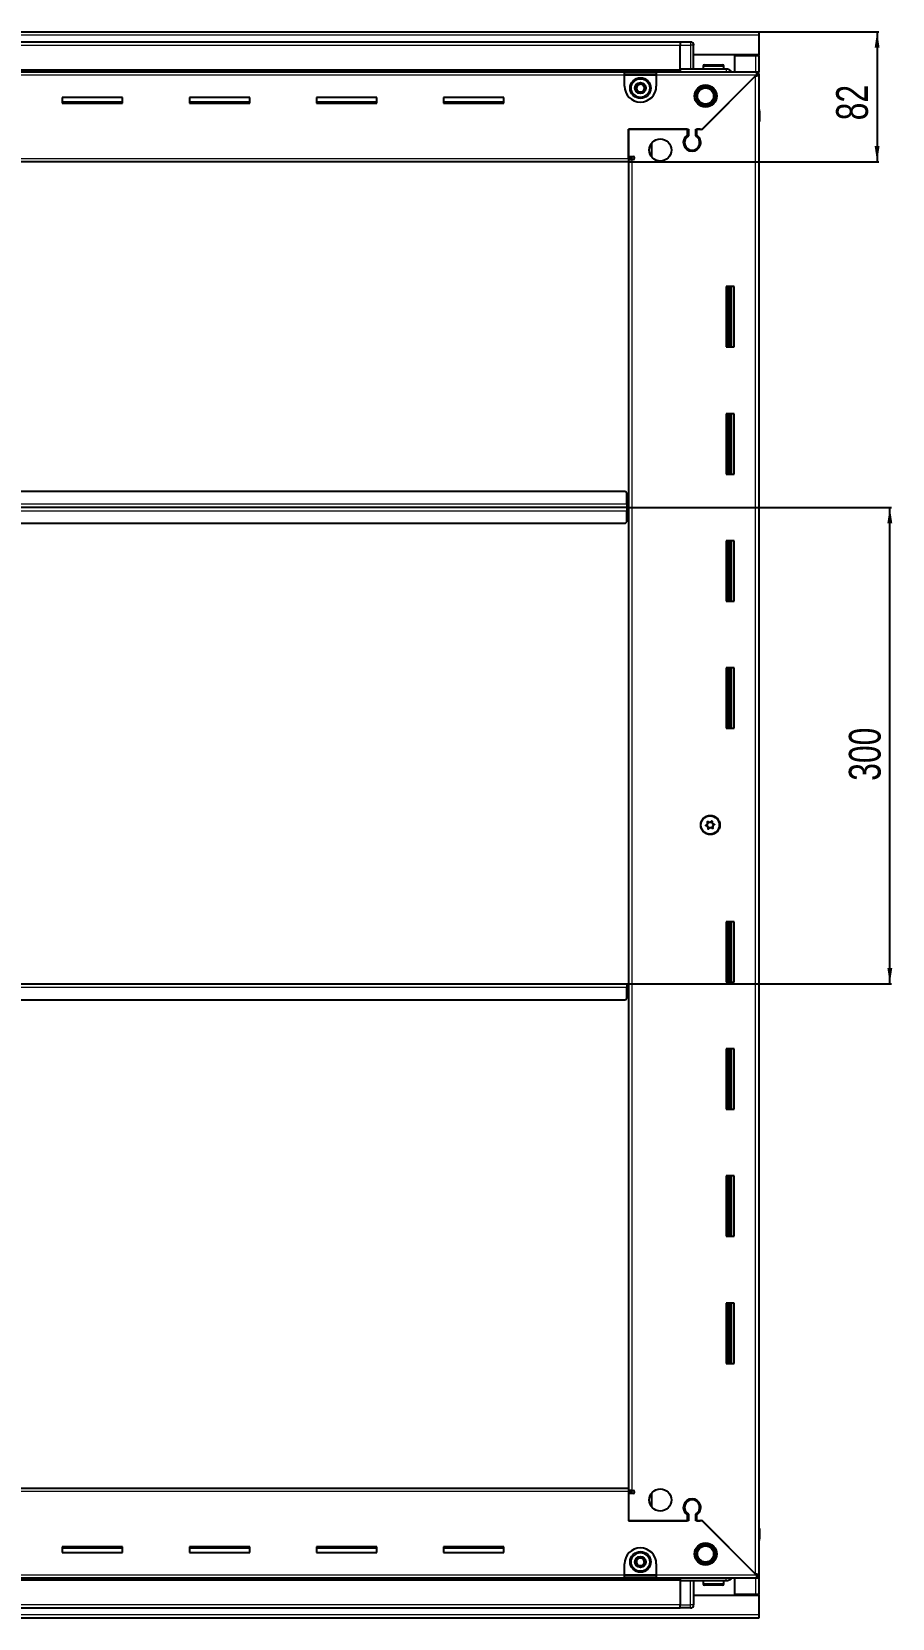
# Model space of a CAD drawing. Header units: millimetres. Extents: x -659 to 2951, y -1010 to 1465.
# Drawn here: x 2409 to 2951, y 274 to 1273 of the extents above; entities that cross this region are included whole.
import ezdxf

# ---------------------------------------------------------------- set-up
doc = ezdxf.new("R2010")
doc.units = ezdxf.units.MM
doc.layers.add('FORMAT', color=7, linetype='Continuous')
doc.styles.add('SLDTEXTSTYLE0', font='TXT', dxfattribs={"width": 0.75})
doc.dimstyles.new('SLDDIMSTYLE0', dxfattribs={"dimtxt": 20, "dimasz": 10, "dimexe": 0, "dimexo": 0.0625, "dimgap": 5, "dimtad": 2, "dimdec": 1, "dimrnd": 1e-09, "dimzin": 12, "dimdsep": 46, "dimtxsty": 'SLDTEXTSTYLE0', "dimsah": 1, "dimcen": 0.09, "dimadec": 0, "dimazin": 3, "dimtfac": 1, "dimtofl": 0, "dimtmove": 0, "dimatfit": 3, "dimfxl": 0, "dimfrac": 2, "dimtolj": 1, "dimtzin": 12, "dimarcsym": 0})

# ---------------------------------------------------------------- blocks, each defined once
blk = doc.blocks.new('_D_7')
at = {"layer": 'FORMAT'}
for p, q in [((2866.93, 1272.83), (2942.42, 1272.83)), ((2941.42, 1272.83), (2941.42, 1190.83)), ((2784.93, 1190.83), (2942.42, 1190.83))]:
    blk.add_line(p, q, dxfattribs=at)
for points in [[(2941.42, 1272.83), (2939.88, 1262.83), (2942.96, 1262.83)], [(2941.42, 1190.83), (2942.96, 1200.83), (2939.88, 1200.83)]]:
    blk.add_solid(points, dxfattribs=at)
at = {"layer": 'FORMAT', "insert": (2915.64, 1217.05), "char_height": 20, "attachment_point": 1, "rotation": 90, "style": 'SLDTEXTSTYLE0'}
blk.add_mtext('82', dxfattribs=at)
blk = doc.blocks.new('_D_8')
at = {"layer": 'FORMAT'}
for p, q in [((2783.93, 973.33), (2950.42, 973.33)), ((2949.42, 673.33), (2949.42, 973.33)), ((2783.93, 673.33), (2950.42, 673.33))]:
    blk.add_line(p, q, dxfattribs=at)
for points in [[(2949.42, 973.33), (2947.88, 963.33), (2950.96, 963.33)], [(2949.42, 673.33), (2950.96, 683.33), (2947.88, 683.33)]]:
    blk.add_solid(points, dxfattribs=at)
at = {"layer": 'FORMAT', "insert": (2923.64, 801.16), "char_height": 20, "attachment_point": 1, "rotation": 90, "style": 'SLDTEXTSTYLE0'}
blk.add_mtext('300', dxfattribs=at)

msp = doc.modelspace()

# ---------------------------------------------------------------- linework, layer by layer
at = {"color": 7, "linetype": 'Continuous', "lineweight": 25}
for p, q in [((1867.92, 1272.83), (2866.92, 1272.83)), ((2866.92, 1272.83), (2866.92, 1270.73)), ((2866.92, 1270.73), (2866.92, 1258.33)), ((2817.42, 1266.18), (1917.42, 1266.18)), ((2817.42, 1266.33), (2817.42, 1266.33)), ((2823.92, 1266.33), (2817.42, 1266.33)), ((2823.92, 1266.33), (2817.42, 1266.33)), ((2817.42, 1266.33), (2817.42, 1264.33)), ((2817.42, 1249.33), (2817.42, 1264.33)), ((2825.92, 1264.33), (2825.92, 1264.33)), ((2825.92, 1249.33), (2825.92, 1264.33)), ((2846.42, 1249.33), (2817.42, 1249.33)), ((2817.42, 1249.33), (2817.42, 1248.83)), ((2817.42, 1249.3), (2817.5, 1247.58)), ((2818.92, 1249.26), (2818.92, 1249.33)), ((2818.92, 1249.26), (2818.93, 1249.26)), ((2866.92, 1258.33), (2825.92, 1258.33)), ((2831.92, 1251.23), (2831.92, 1249.33)), ((2832.72, 1252.03), (2844.12, 1252.03)), ((2844.92, 1249.33), (2844.92, 1251.23)), ((2851.92, 1247.58), (2851.92, 1257.83)), ((2851.92, 1257.83), (2864.82, 1257.83)), ((2864.82, 1257.83), (2866.92, 1257.83)), ((2865.42, 1257.83), (2865.42, 1258.33)), ((2866.92, 1257.83), (2866.92, 1258.33)), ((2866.92, 1257.83), (2866.92, 1247.58)), ((1917.42, 1248.18), (2817.42, 1248.18)), ((1952.42, 1247.58), (2782.42, 1247.58)), ((2782.42, 1245.48), (2782.42, 1247.58)), ((2782.42, 1247.58), (2802.42, 1247.58)), ((2782.42, 1246.08), (2802.42, 1246.08)), ((2782.42, 1238.58), (2782.42, 1245.48)), ((2802.42, 1247.58), (2865.92, 1247.58)), ((2802.42, 1247.58), (2802.42, 1245.48)), ((2802.42, 1245.48), (2802.42, 1238.58)), ((2864.82, 1244.98), (2830.72, 1210.88)), ((2831.42, 1211.58), (2865.32, 1245.48)), ((2865.42, 1245.58), (2866.92, 1245.58)), ((2865.92, 1246.08), (2865.92, 1247.58)), ((2865.92, 1247.58), (2866.92, 1247.58)), ((2865.92, 1246.08), (2866.92, 1246.08)), ((2866.92, 1246.08), (2866.92, 1247.58)), ((2866.92, 1246.08), (2866.92, 1245.58)), ((2866.92, 1245.58), (2866.92, 301.08)), ((2466.42, 1231.33), (2428.42, 1231.33)), ((2428.42, 1231.33), (2428.42, 1227.83)), ((2466.42, 1227.83), (2466.42, 1231.33)), ((2546.42, 1231.33), (2508.42, 1231.33)), ((2508.42, 1231.33), (2508.42, 1227.83)), ((2546.42, 1227.83), (2546.42, 1231.33)), ((2626.42, 1231.33), (2588.42, 1231.33)), ((2588.42, 1231.33), (2588.42, 1227.83)), ((2626.42, 1227.83), (2626.42, 1231.33)), ((2706.42, 1231.33), (2668.42, 1231.33)), ((2668.42, 1231.33), (2668.42, 1227.83)), ((2706.42, 1227.83), (2706.42, 1231.33)), ((2466.42, 1228.58), (2428.42, 1228.58)), ((2428.42, 1227.83), (2466.42, 1227.83)), ((2546.42, 1228.58), (2508.42, 1228.58)), ((2508.42, 1227.83), (2546.42, 1227.83)), ((2626.42, 1228.58), (2588.42, 1228.58)), ((2588.42, 1227.83), (2626.42, 1227.83)), ((2706.42, 1228.58), (2668.42, 1228.58)), ((2668.42, 1227.83), (2706.42, 1227.83)), ((2866.92, 1224.15), (2866.92, 1224.15)), ((2867.42, 1222.83), (2867.42, 1216.33)), ((2867.42, 1216.33), (2867.42, 1222.83)), ((2784.92, 1211.58), (2784.92, 1194.33)), ((2821.92, 1211.58), (2784.92, 1211.58)), ((2784.92, 1211.58), (2822.62, 1211.58)), ((2784.92, 1192.93), (2784.92, 1211.58)), ((2821.92, 1211.58), (2821.92, 1207.69)), ((2822.62, 1211.58), (2822.62, 1207.29)), ((2827.22, 1211.58), (2831.42, 1211.58)), ((2827.22, 1207.29), (2827.22, 1211.58)), ((2830.02, 1211.58), (2827.92, 1211.58)), ((2827.92, 1207.69), (2827.92, 1211.58)), ((2830.72, 1210.88), (2830.02, 1211.58)), ((2866.92, 1216.33), (2867.42, 1216.33)), ((2867.27, 330.33), (2867.27, 1216.33)), ((2867.42, 1216.33), (2867.42, 1216.33)), ((2867.42, 1216.33), (2867.42, 1216.33)), ((2799.42, 1202.66), (2799.42, 1194)), ((2784.92, 1190.83), (1949.92, 1190.83)), ((2784.92, 1194.33), (2787.77, 1194.33)), ((2786.92, 1193.33), (2784.92, 1193.33)), ((2784.92, 1192.93), (2784.92, 1190.83)), ((2784.92, 1192.33), (2787.02, 1192.33)), ((2784.92, 1190.83), (2784.92, 355.83)), ((2786.92, 1192.33), (2786.92, 1193.33)), ((2787.77, 1192.33), (2787.02, 1192.33)), ((2826.92, 1198.72), (2826.92, 1197.96)), ((2846.42, 1112.33), (2846.42, 1074.33)), ((2851.42, 1112.33), (2846.42, 1112.33)), ((2847.45, 1112.33), (2847.45, 1074.33)), ((2847.48, 1112.33), (2847.48, 1074.33)), ((2849.27, 1112.33), (2849.27, 1074.33)), ((2851.42, 1074.33), (2851.42, 1112.33)), ((2846.42, 1074.33), (2851.42, 1074.33)), ((2846.42, 1032.33), (2846.42, 994.33)), ((2851.42, 1032.33), (2846.42, 1032.33)), ((2847.45, 1032.33), (2847.45, 994.33)), ((2847.48, 1032.33), (2847.48, 994.33)), ((2849.27, 1032.33), (2849.27, 994.33)), ((2851.42, 994.33), (2851.42, 1032.33)), ((2846.42, 994.33), (2851.42, 994.33)), ((2782.92, 983.33), (1951.92, 983.33)), ((2783.92, 982.33), (2782.92, 983.33)), ((2783.92, 975.43), (2783.92, 982.33)), ((2783.92, 973.33), (1950.92, 973.33)), ((2784.17, 976.18), (2783.92, 976.18)), ((2783.92, 975.43), (2783.92, 973.33)), ((2783.92, 973.33), (2783.92, 971.23)), ((2783.92, 964.33), (2783.92, 971.23)), ((2783.92, 970.48), (2784.17, 970.48)), ((2784.17, 973.33), (2784.17, 976.18)), ((2784.17, 970.48), (2784.17, 973.33)), ((2784.92, 973.33), (2784.17, 973.33)), ((1951.92, 963.33), (2782.92, 963.33)), ((2782.92, 963.33), (2783.92, 964.33)), ((2846.42, 952.33), (2846.42, 914.33)), ((2851.42, 952.33), (2846.42, 952.33)), ((2847.45, 952.33), (2847.45, 914.33)), ((2847.48, 952.33), (2847.48, 914.33)), ((2849.27, 952.33), (2849.27, 914.33)), ((2851.42, 914.33), (2851.42, 952.33)), ((2846.42, 914.33), (2851.42, 914.33)), ((2846.42, 872.33), (2846.42, 834.33)), ((2851.42, 872.33), (2846.42, 872.33)), ((2847.45, 872.33), (2847.45, 834.33)), ((2847.48, 872.33), (2847.48, 834.33)), ((2849.27, 872.33), (2849.27, 834.33)), ((2851.42, 834.33), (2851.42, 872.33)), ((2846.42, 834.33), (2851.42, 834.33)), ((2846.42, 712.33), (2846.42, 674.33)), ((2851.42, 712.33), (2846.42, 712.33)), ((2847.45, 712.33), (2847.45, 674.33)), ((2847.48, 712.33), (2847.48, 674.33)), ((2849.27, 712.33), (2849.27, 674.33)), ((2851.42, 674.33), (2851.42, 712.33)), ((1950.92, 673.33), (2783.92, 673.33)), ((2783.92, 673.33), (2783.92, 671.23)), ((2783.92, 664.33), (2783.92, 671.23)), ((2783.92, 670.48), (2784.17, 670.48)), ((2784.17, 670.48), (2784.17, 673.33)), ((2784.17, 673.33), (2784.92, 673.33)), ((2846.42, 674.33), (2851.42, 674.33)), ((1951.92, 663.33), (2782.92, 663.33)), ((2782.92, 663.33), (2783.92, 664.33)), ((2846.42, 632.33), (2846.42, 594.33)), ((2851.42, 632.33), (2846.42, 632.33)), ((2847.45, 632.33), (2847.45, 594.33)), ((2847.48, 632.33), (2847.48, 594.33)), ((2849.27, 632.33), (2849.27, 594.33)), ((2851.42, 594.33), (2851.42, 632.33)), ((2846.42, 594.33), (2851.42, 594.33)), ((2846.42, 552.33), (2846.42, 514.33)), ((2851.42, 552.33), (2846.42, 552.33)), ((2847.45, 552.33), (2847.45, 514.33)), ((2847.48, 552.33), (2847.48, 514.33)), ((2849.27, 552.33), (2849.27, 514.33)), ((2851.42, 514.33), (2851.42, 552.33)), ((2846.42, 514.33), (2851.42, 514.33)), ((2846.42, 472.33), (2846.42, 434.33)), ((2851.42, 472.33), (2846.42, 472.33)), ((2847.45, 472.33), (2847.45, 434.33)), ((2847.48, 472.33), (2847.48, 434.33)), ((2849.27, 472.33), (2849.27, 434.33)), ((2851.42, 434.33), (2851.42, 472.33)), ((2846.42, 434.33), (2851.42, 434.33)), ((1949.92, 355.83), (2784.92, 355.83)), ((2784.92, 355.83), (2784.92, 353.73)), ((2787.02, 354.33), (2784.92, 354.33)), ((2784.92, 353.73), (2784.92, 335.08)), ((2784.92, 353.33), (2786.92, 353.33)), ((2784.92, 352.33), (2784.92, 335.08)), ((2787.77, 352.33), (2784.92, 352.33)), ((2786.92, 353.33), (2786.92, 354.33)), ((2787.02, 354.33), (2787.77, 354.33)), ((2799.42, 352.66), (2799.42, 344)), ((2826.92, 348.7), (2826.92, 347.94)), ((2784.92, 335.08), (2821.92, 335.08)), ((2822.62, 335.08), (2784.92, 335.08)), ((2821.92, 338.97), (2821.92, 335.08)), ((2822.62, 339.37), (2822.62, 335.08)), ((2827.22, 335.08), (2827.22, 339.37)), ((2831.42, 335.08), (2827.22, 335.08)), ((2827.92, 335.08), (2827.92, 338.97)), ((2827.92, 335.08), (2830.02, 335.08)), ((2830.02, 335.08), (2830.72, 335.78)), ((2830.72, 335.78), (2864.82, 301.68)), ((2865.32, 301.18), (2831.42, 335.08)), ((2866.92, 330.33), (2867.42, 330.33)), ((2867.42, 330.33), (2867.42, 330.33)), ((2867.42, 323.83), (2867.42, 330.33)), ((2867.42, 330.33), (2867.42, 323.83)), ((2466.42, 318.83), (2428.42, 318.83)), ((2428.42, 318.83), (2428.42, 315.33)), ((2428.42, 318.08), (2466.42, 318.08)), ((2428.42, 315.33), (2466.42, 315.33)), ((2466.42, 315.33), (2466.42, 318.83)), ((2546.42, 318.83), (2508.42, 318.83)), ((2508.42, 318.83), (2508.42, 315.33)), ((2508.42, 318.08), (2546.42, 318.08)), ((2508.42, 315.33), (2546.42, 315.33)), ((2546.42, 315.33), (2546.42, 318.83)), ((2626.42, 318.83), (2588.42, 318.83)), ((2588.42, 318.83), (2588.42, 315.33)), ((2588.42, 318.08), (2626.42, 318.08)), ((2588.42, 315.33), (2626.42, 315.33)), ((2626.42, 315.33), (2626.42, 318.83)), ((2706.42, 318.83), (2668.42, 318.83)), ((2668.42, 318.83), (2668.42, 315.33)), ((2668.42, 318.08), (2706.42, 318.08)), ((2668.42, 315.33), (2706.42, 315.33)), ((2706.42, 315.33), (2706.42, 318.83)), ((2782.42, 301.18), (2782.42, 308.08)), ((2782.42, 299.08), (2782.42, 301.18)), ((2802.42, 300.58), (2782.42, 300.58)), ((2802.42, 308.08), (2802.42, 301.18)), ((2802.42, 301.18), (2802.42, 299.08)), ((2865.42, 301.08), (2866.92, 301.08)), ((2865.92, 300.58), (2865.92, 299.08)), ((2866.92, 300.58), (2865.92, 300.58)), ((2866.92, 301.08), (2866.92, 300.58)), ((2866.92, 300.58), (2866.92, 299.08)), ((2817.42, 298.48), (1917.42, 298.48)), ((2782.42, 299.08), (1952.42, 299.08)), ((2802.42, 299.08), (2782.42, 299.08)), ((2865.92, 299.08), (2802.42, 299.08)), ((2817.5, 299.08), (2817.42, 297.36)), ((2817.42, 297.33), (2817.42, 297.83)), ((2846.42, 297.33), (2817.42, 297.33)), ((2817.42, 297.33), (2817.42, 282.33)), ((2825.92, 297.33), (2825.92, 282.33)), ((2831.92, 297.33), (2831.92, 295.43)), ((2839.72, 294.63), (2832.72, 294.63)), ((2844.12, 294.63), (2839.72, 294.63)), ((2844.92, 295.43), (2844.92, 297.33)), ((2851.92, 288.83), (2851.92, 299.08)), ((2866.92, 299.08), (2865.92, 299.08)), ((2866.92, 299.08), (2866.92, 288.83)), ((1917.42, 280.48), (2817.42, 280.48)), ((2817.42, 280.33), (2817.42, 282.33)), ((2823.92, 280.33), (2817.42, 280.33)), ((2817.42, 280.33), (2817.42, 280.33)), ((2817.42, 280.33), (2817.42, 280.33)), ((2823.92, 280.33), (2817.42, 280.33)), ((2825.25, 280.83), (2825.25, 280.83)), ((2825.92, 288.33), (2866.92, 288.33)), ((2864.82, 288.83), (2851.92, 288.83)), ((2866.92, 288.83), (2864.82, 288.83)), ((2865.42, 288.33), (2865.42, 288.83)), ((2866.92, 288.33), (2866.92, 288.83)), ((2866.92, 288.33), (2866.92, 275.93)), ((2866.92, 273.83), (1867.92, 273.83)), ((2866.92, 275.93), (2866.92, 273.83))]:
    msp.add_line(p, q, dxfattribs=at)
at = {"color": 8, "linetype": 'Continuous', "lineweight": 18}
for p, q in [((2866.92, 1270.73), (1867.92, 1270.73)), ((2817.42, 1264.18), (1917.42, 1264.18)), ((2817.42, 1264.33), (2823.92, 1264.33)), ((2823.92, 1266.33), (2823.92, 1264.33)), ((2823.92, 1264.33), (2823.92, 1249.33)), ((2825.92, 1264.33), (2823.92, 1264.33)), ((2817.42, 1248.83), (1917.42, 1248.83)), ((2831.92, 1251.23), (2844.92, 1251.23)), ((2864.82, 1258.33), (2864.82, 1257.83)), ((2864.82, 1257.83), (2864.82, 1247.58)), ((2817.42, 1247.59), (1917.42, 1247.59)), ((2782.42, 1245.48), (1952.42, 1245.48)), ((2782.42, 1245.48), (2802.42, 1245.48)), ((2865.32, 1245.48), (2802.42, 1245.48)), ((2864.82, 301.68), (2864.82, 1244.98)), ((2866.92, 1222.83), (2867.42, 1222.83)), ((1949.92, 1192.93), (2784.92, 1192.93)), ((2787.02, 1192.33), (2787.02, 354.33)), ((2848.69, 1074.33), (2848.69, 1112.33)), ((2849.92, 1074.33), (2849.92, 1112.33)), ((2848.69, 994.33), (2848.69, 1032.33)), ((2849.92, 994.33), (2849.92, 1032.33)), ((2783.92, 975.43), (1950.92, 975.43)), ((1950.92, 971.23), (2783.92, 971.23)), ((2848.69, 914.33), (2848.69, 952.33)), ((2849.92, 914.33), (2849.92, 952.33)), ((2848.69, 834.33), (2848.69, 872.33)), ((2849.92, 834.33), (2849.92, 872.33)), ((2848.69, 674.33), (2848.69, 712.33)), ((2849.92, 674.33), (2849.92, 712.33)), ((1950.92, 671.23), (2783.92, 671.23)), ((2848.69, 594.33), (2848.69, 632.33)), ((2849.92, 594.33), (2849.92, 632.33)), ((2848.69, 514.33), (2848.69, 552.33)), ((2849.92, 514.33), (2849.92, 552.33)), ((2848.69, 434.33), (2848.69, 472.33)), ((2849.92, 434.33), (2849.92, 472.33)), ((2784.92, 353.73), (1949.92, 353.73)), ((2866.92, 323.83), (2867.42, 323.83)), ((1952.42, 301.18), (2782.42, 301.18)), ((2802.42, 301.18), (2782.42, 301.18)), ((2802.42, 301.18), (2865.32, 301.18)), ((1917.42, 299.07), (2817.42, 299.07)), ((1917.42, 297.83), (2817.42, 297.83)), ((2823.92, 282.33), (2823.92, 297.33)), ((2839.9, 295.43), (2831.92, 295.43)), ((2844.92, 295.43), (2839.9, 295.43)), ((2864.82, 299.08), (2864.82, 288.83)), ((1917.42, 282.48), (2817.42, 282.48)), ((2817.42, 282.33), (2823.92, 282.33)), ((2825.92, 282.33), (2823.92, 282.33)), ((2823.92, 280.33), (2823.92, 282.33)), ((2864.82, 288.83), (2864.82, 288.33)), ((2866.92, 275.93), (1867.92, 275.93))]:
    msp.add_line(p, q, dxfattribs=at)
at = {"color": 7, "linetype": 'Continuous', "lineweight": 25, "flags": 128}
msp.add_lwpolyline([(2825.78, 1265.08), (2825.88, 1264.72), (2825.92, 1264.33)], dxfattribs=at)
at = {"color": 7, "linetype": 'Continuous', "lineweight": 25}
for centre, radius in [((2792.42, 1237.33), 6.5), ((2792.42, 1237.33), 3.46), ((2833.42, 1232.33), 7), ((2833.42, 1232.33), 6.03), ((2833.42, 1232.33), 5.1), ((2804.92, 1198.33), 7), ((2836.42, 773.33), 6), ((2836.27, 773.33), 5.78), ((2836.27, 773.33), 1.85), ((2804.92, 348.33), 7), ((2833.42, 314.33), 7), ((2833.42, 314.33), 6.03), ((2792.42, 309.33), 6.5), ((2792.42, 309.33), 3.46), ((2833.42, 314.33), 5.1)]:
    msp.add_circle(centre, radius, dxfattribs=at)
at = {"color": 8, "linetype": 'Continuous', "lineweight": 18}
for centre in [(2792.42, 1237.33), (2792.42, 309.33)]:
    msp.add_circle(centre, 5.7, dxfattribs=at)
at = {"color": 7, "linetype": 'Continuous', "lineweight": 25}
for centre, radius, start, end in [((2823.92, 1264.33), 2, 0, 90), ((2826.12, 1249.53), 0.2, 180, 270), ((2832.72, 1251.23), 0.8, 90, 180), ((2844.12, 1251.23), 0.8, 0, 90), ((2792.42, 1237.33), 2.5, 100.11158, 160.11158), ((2792.42, 1237.33), 2.5, 40.11158, 100.11158), ((2792.42, 1237.33), 2.5, 340.11158, 40.11158), ((2792.42, 1238.58), 10, 180, 270), ((2792.42, 1237.33), 2.5, 160.11158, 220.11158), ((2792.42, 1237.33), 2.5, 220.11158, 280.11158), ((2792.42, 1238.58), 10, 270, 0), ((2792.42, 1237.33), 2.5, 280.11158, 340.11158), ((2865.42, 1222.83), 2, 0, 41.39416), ((2824.92, 1203.08), 5.5, 123.05573, 56.94427), ((2824.92, 1203.08), 4.8, 118.63099, 61.36901), ((2787.77, 1193.33), 1, 270, 90), ((2787.77, 353.33), 1, 270, 90), ((2824.92, 343.58), 5.5, 303.05573, 236.94427), ((2824.92, 343.58), 4.8, 298.63099, 241.36901), ((2865.42, 323.83), 2, 318.59038, 0), ((2792.42, 308.08), 10, 90, 180), ((2792.42, 309.33), 2.5, 147.04236, 207.04236), ((2792.42, 309.33), 2.5, 87.04236, 147.04236), ((2792.42, 308.08), 10, 0, 90), ((2792.42, 309.33), 2.5, 27.04236, 87.04236), ((2792.42, 309.33), 2.5, 327.04236, 27.04236), ((2792.42, 309.33), 2.5, 207.04236, 267.04236), ((2792.42, 309.33), 2.5, 267.04236, 327.04236), ((2826.12, 297.13), 0.2, 90, 180), ((2832.72, 295.43), 0.8, 180, 270), ((2844.12, 295.43), 0.8, 270, 0), ((2823.92, 282.33), 2, 270, 0), ((2823.92, 282.33), 2, 270, 288.58003), ((2823.92, 282.33), 2, 303.94202, 311.40962)]:
    msp.add_arc(centre, radius, start, end, dxfattribs=at)
for points, knots in [([(2817.42, 1249.33), (2817.42, 1249.29), (2817.42, 1249.22), (2817.42, 1248.6), (2817.42, 1248.02), (2817.42, 1247.62), (2817.42, 1247.59)], [0, 0, 0, 0, 0.324279, 0.648558, 0.972836, 1, 1, 1, 1]), ([(2849.64, 1247.58), (2849.52, 1247.78), (2849.13, 1248.43), (2847.98, 1249.14), (2846.94, 1249.27), (2846.42, 1249.33)], [0, 0, 0, 0, 0.18225, 0.591125, 1, 1, 1, 1]), ([(2789.58, 1236.82), (2789.62, 1236.94), (2789.83, 1237.5), (2790.17, 1238.44), (2790.45, 1239.21), (2790.56, 1239.54)], [0, 0, 0, 0, 0.1331247, 0.6370994, 1, 1, 1, 1]), ([(2790.56, 1239.54), (2791.07, 1239.63), (2792.02, 1239.8), (2792.97, 1239.97), (2793.4, 1240.04)], [0, 0, 0, 0, 0.534686, 1, 1, 1, 1]), ([(2793.4, 1240.04), (2793.74, 1239.65), (2794.36, 1238.91), (2794.98, 1238.18), (2795.26, 1237.84)], [0, 0, 0, 0, 0.534686, 1, 1, 1, 1]), ([(2864.82, 1244.98), (2865.08, 1245.03), (2865.57, 1245.12), (2866.21, 1245.25), (2866.68, 1245.38), (2866.9, 1245.49), (2866.92, 1245.56), (2866.92, 1245.58)], [0, 0, 0, 0, 0.2302553, 0.4485219, 0.6667858, 0.8850496, 1, 1, 1, 1]), ([(2865.92, 1247.58), (2865.88, 1247.55), (2865.79, 1247.5), (2865.65, 1247.11), (2865.52, 1246.55), (2865.41, 1245.97), (2865.35, 1245.61), (2865.32, 1245.48)], [0, 0, 0, 0, 0.230255, 0.448522, 0.666786, 0.88505, 1, 1, 1, 1]), ([(2791.44, 1234.62), (2791.11, 1235.01), (2790.49, 1235.75), (2789.87, 1236.48), (2789.58, 1236.82)], [0, 0, 0, 0, 0.534686, 1, 1, 1, 1]), ([(2794.28, 1235.12), (2793.78, 1235.03), (2792.83, 1234.86), (2791.88, 1234.69), (2791.44, 1234.62)], [0, 0, 0, 0, 0.534686, 1, 1, 1, 1]), ([(2795.26, 1237.84), (2795.15, 1237.51), (2794.87, 1236.74), (2794.53, 1235.8), (2794.33, 1235.24), (2794.28, 1235.12)], [0, 0, 0, 0, 0.362901, 0.866875, 1, 1, 1, 1]), ([(2834.64, 775.6), (2834.63, 775.59), (2834.61, 775.57), (2834.59, 775.52), (2834.59, 775.37), (2834.64, 774.99), (2834.72, 774.45), (2834.48, 773.87), (2834.08, 773.54), (2833.76, 773.33), (2833.56, 773.18), (2833.5, 773.11), (2833.49, 773.07), (2833.49, 773.04), (2833.5, 773.01), (2833.55, 772.96), (2833.78, 772.83), (2834.23, 772.68), (2834.83, 772.29), (2835.01, 771.6), (2835.01, 771.13), (2835.06, 770.86), (2835.09, 770.8), (2835.11, 770.78), (2835.14, 770.77), (2835.18, 770.77), (2835.22, 770.78), (2835.29, 770.82), (2835.48, 770.95), (2835.78, 771.19), (2836.22, 771.46), (2836.85, 771.5), (2837.33, 771.26), (2837.68, 771.08), (2837.82, 771.04), (2837.88, 771.04), (2837.91, 771.06), (2837.94, 771.09), (2837.95, 771.14), (2837.96, 771.29), (2837.9, 771.67), (2837.83, 772.2), (2838.06, 772.79), (2838.46, 773.12), (2838.79, 773.33), (2838.98, 773.48), (2839.04, 773.55), (2839.06, 773.59), (2839.06, 773.62), (2839.05, 773.65), (2839, 773.7), (2838.76, 773.83), (2838.31, 773.98), (2837.71, 774.37), (2837.54, 775.06), (2837.53, 775.53), (2837.49, 775.8), (2837.46, 775.86), (2837.43, 775.88), (2837.4, 775.89), (2837.37, 775.89), (2837.33, 775.88), (2837.25, 775.84), (2837.07, 775.71), (2836.77, 775.47), (2836.33, 775.2), (2835.7, 775.16), (2835.21, 775.4), (2834.86, 775.58), (2834.72, 775.62), (2834.66, 775.62), (2834.65, 775.61), (2834.64, 775.6)], [0, 0, 0, 0, 0.002009, 0.00442, 0.009365, 0.025528, 0.067705, 0.095786, 0.124646, 0.150342, 0.160519, 0.163394, 0.165697, 0.167245, 0.168874, 0.17077, 0.178606, 0.211994, 0.249994, 0.287995, 0.321383, 0.329219, 0.331115, 0.332744, 0.334292, 0.336217, 0.338535, 0.341318, 0.349662, 0.375358, 0.404217, 0.432298, 0.474475, 0.490639, 0.496669, 0.49844, 0.5, 0.502009, 0.50442, 0.509365, 0.525528, 0.567705, 0.595786, 0.624646, 0.650342, 0.660519, 0.663394, 0.665697, 0.667245, 0.668874, 0.67077, 0.678606, 0.711994, 0.749994, 0.787995, 0.821383, 0.829219, 0.831115, 0.832744, 0.834292, 0.836217, 0.838535, 0.841318, 0.849662, 0.875358, 0.904217, 0.932298, 0.974475, 0.990639, 0.996669, 0.99844, 1, 1, 1, 1]), ([(2789.54, 309.48), (2789.82, 309.91), (2790.35, 310.72), (2790.87, 311.53), (2791.11, 311.9)], [0, 0, 0, 0, 0.534686, 1, 1, 1, 1]), ([(2791.11, 311.9), (2791.24, 311.89), (2791.83, 311.86), (2792.83, 311.81), (2793.65, 311.77), (2793.99, 311.75)], [0, 0, 0, 0, 0.133125, 0.637099, 1, 1, 1, 1]), ([(2793.99, 311.75), (2794.23, 311.29), (2794.67, 310.43), (2795.1, 309.58), (2795.31, 309.18)], [0, 0, 0, 0, 0.534686, 1, 1, 1, 1]), ([(2790.85, 306.91), (2790.62, 307.37), (2790.18, 308.23), (2789.74, 309.08), (2789.54, 309.48)], [0, 0, 0, 0, 0.534686, 1, 1, 1, 1]), ([(2793.74, 306.76), (2793.39, 306.78), (2792.57, 306.82), (2791.58, 306.87), (2790.98, 306.9), (2790.85, 306.91)], [0, 0, 0, 0, 0.362901, 0.866875, 1, 1, 1, 1]), ([(2795.31, 309.18), (2795.03, 308.75), (2794.5, 307.94), (2793.98, 307.13), (2793.74, 306.76)], [0, 0, 0, 0, 0.534686, 1, 1, 1, 1]), ([(2866.92, 301.08), (2866.9, 301.13), (2866.84, 301.22), (2866.45, 301.35), (2865.89, 301.48), (2865.31, 301.59), (2864.95, 301.66), (2864.82, 301.68)], [0, 0, 0, 0, 0.2302553, 0.4485219, 0.6667858, 0.8850496, 1, 1, 1, 1]), ([(2865.32, 301.18), (2865.37, 300.93), (2865.46, 300.43), (2865.59, 299.79), (2865.72, 299.33), (2865.83, 299.11), (2865.9, 299.09), (2865.92, 299.08)], [0, 0, 0, 0, 0.230255, 0.448522, 0.666786, 0.88505, 1, 1, 1, 1]), ([(2817.42, 297.33), (2817.42, 297.37), (2817.42, 297.44), (2817.42, 298.06), (2817.42, 298.64), (2817.42, 299.03), (2817.42, 299.07)], [0, 0, 0, 0, 0.3242788, 0.6485576, 0.9728365, 1, 1, 1, 1]), ([(2849.64, 299.08), (2849.52, 298.88), (2849.13, 298.23), (2847.98, 297.52), (2846.94, 297.39), (2846.42, 297.33)], [0, 0, 0, 0, 0.1822499, 0.5911249, 1, 1, 1, 1])]:
    msp.add_open_spline(points, degree=3, knots=knots, dxfattribs=at)
at = {"color": 8, "linetype": 'Continuous', "lineweight": 18}
for points, knots in [([(2846.42, 1249.33), (2846.42, 1249.28), (2846.42, 1249.21), (2846.42, 1248.78), (2846.42, 1248.32), (2846.42, 1247.91), (2846.42, 1247.64), (2846.42, 1247.58)], [0, 0, 0, 0, 0.359753, 0.553414, 0.751185, 0.948956, 1, 1, 1, 1]), ([(2846.42, 297.33), (2846.42, 297.38), (2846.42, 297.45), (2846.42, 297.88), (2846.42, 298.34), (2846.42, 298.75), (2846.42, 299.02), (2846.42, 299.08)], [0, 0, 0, 0, 0.3597529, 0.5534142, 0.7511852, 0.9489563, 1, 1, 1, 1])]:
    msp.add_open_spline(points, degree=3, knots=knots, dxfattribs=at)
at = {"color": 7, "linetype": 'Continuous', "lineweight": 25}
for points in [[(2864.82, 1244.98), (2864.9, 1245.03), (2865.06, 1245.13), (2865.26, 1245.28), (2865.4, 1245.43), (2865.41, 1245.53), (2865.42, 1245.58)], [(2865.92, 1246.08), (2865.87, 1246.07), (2865.77, 1246.05), (2865.62, 1245.91), (2865.47, 1245.72), (2865.37, 1245.56), (2865.32, 1245.48)], [(2865.42, 301.08), (2865.41, 301.13), (2865.4, 301.23), (2865.26, 301.38), (2865.06, 301.53), (2864.9, 301.63), (2864.82, 301.68)], [(2865.32, 301.18), (2865.37, 301.1), (2865.47, 300.94), (2865.62, 300.75), (2865.77, 300.61), (2865.87, 300.59), (2865.92, 300.58)]]:
    msp.add_open_spline(points, degree=3, dxfattribs=at)

# ---------------------------------------------------------------- dimensions: what is measured, and where the dimension line sits
at = {"layer": 'FORMAT'}
for base, p1, p2, picture, middle in [((2941.42, 1190.83), (2866.92, 1272.83), (2784.92, 1190.83), '_D_7', (2941.42, 1231.83)), ((2949.42, 973.33), (2783.92, 673.33), (2783.92, 973.33), '_D_8', (2949.42, 823.33))]:
    dim = msp.add_linear_dim(base=base, p1=p1, p2=p2, angle=90, dimstyle='SLDDIMSTYLE0', dxfattribs=at)
    dim.commit()
    dim.dimension.update_dxf_attribs({"geometry": picture, "text_midpoint": middle, "dimtype": 160})

doc.saveas('drawing.dxf')
